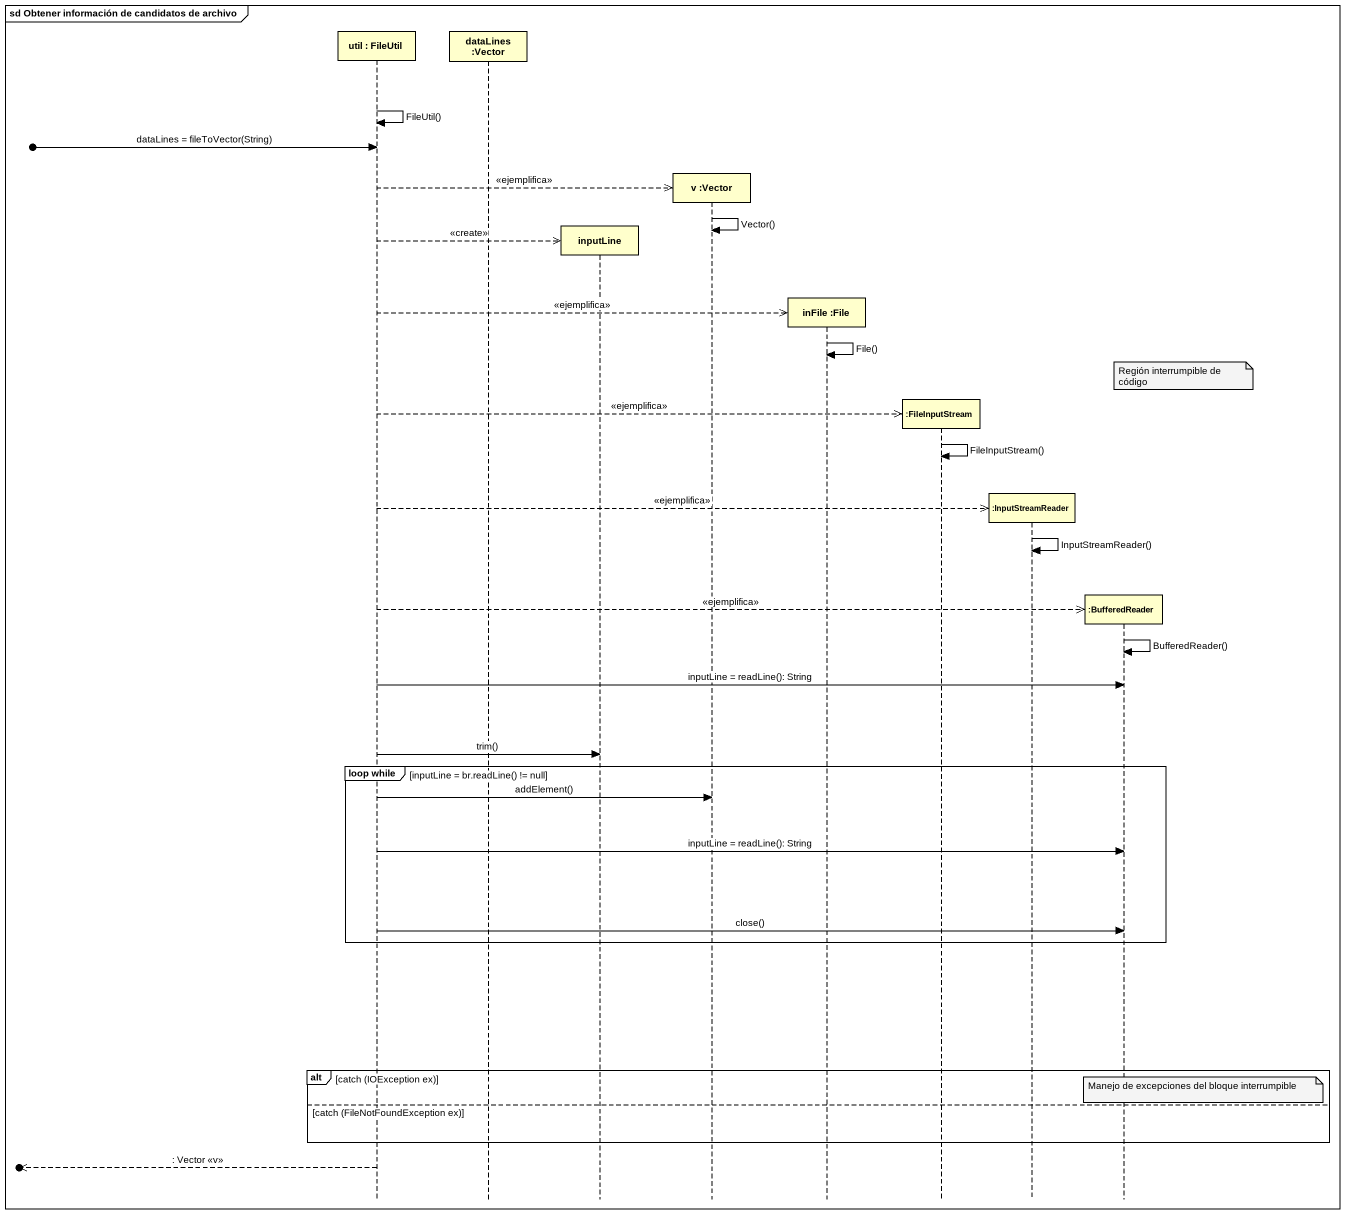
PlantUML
@startuml
mainframe sd Obtener información de candidatos de archivo
hide footbox
participant "util : FileUtil" as util
participant "dataLines :Vector" as dataLines_Vector
participant inputLine
participant "v :Vector" as v_Vector
participant "inFile :File" as inFile_File
participant ":FileInputStream" as FileInputStream
participant ":InputStreamReader" as InputStreamReader
participant ":BufferedReader" as BufferedReader

util -> util : FileUtil()
[o-> util : dataLines = fileToVector(String)
util -->> v_Vector ** : <<ejemplifica>>
v_Vector -> v_Vector : Vector()
util -->> inputLine ** : <<create>>
util -->> inFile_File ** : <<ejemplifica>>
inFile_File -> inFile_File : File()
note over BufferedReader : Región interrumpible de código
util -->> FileInputStream ** : <<ejemplifica>>
FileInputStream -> FileInputStream : FileInputStream()
util -->> InputStreamReader ** : <<ejemplifica>>
InputStreamReader -> InputStreamReader : InputStreamReader()
util -->> BufferedReader ** : <<ejemplifica>>
BufferedReader -> BufferedReader : BufferedReader()
util -> BufferedReader : inputLine = readLine(): String
util -> inputLine : trim()
group loop while [inputLine = br.readLine() != null]
  util -> v_Vector : addElement()
  util -> BufferedReader : inputLine = readLine(): String
  util -> BufferedReader : close()
end
alt catch (IOException ex)
  note over BufferedReader : Manejo de excepciones del bloque interrumpible
else catch (FileNotFoundException ex)
end
[o<<-- util : : Vector <<v>>
@enduml
